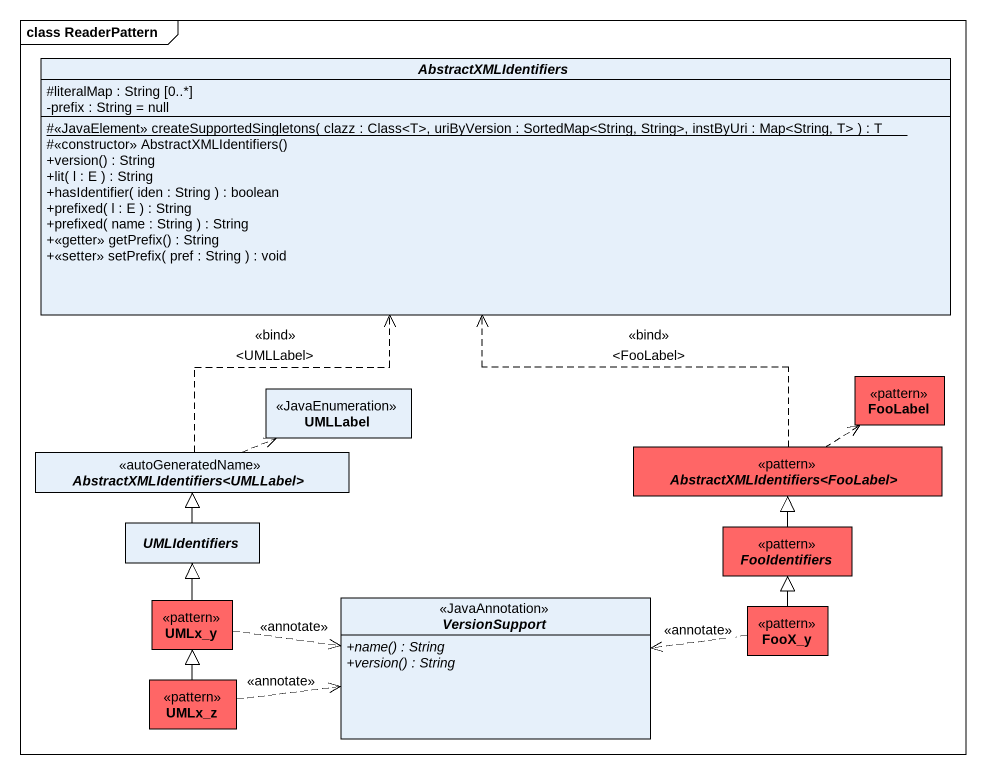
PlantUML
@startuml
mainframe class ReaderPattern
hide circle
hide empty members
skinparam classAttributeIconSize 0
abstract class AbstractXMLIdentifiers {
  #literalMap : String [0..*]
  -prefix : String = null
  {static} #<<JavaElement>> createSupportedSingletons( clazz : Class<T>, uriByVersion : SortedMap<String, String>, instByUri : Map<String, T> ) : T
  #<<constructor>> AbstractXMLIdentifiers()
  +version() : String
  +lit( l : E ) : String
  +hasIdentifier( iden : String ) : boolean
  +prefixed( l : E ) : String
  +prefixed( name : String ) : String
  +<<getter>> getPrefix() : String
  +<<setter>> setPrefix( pref : String ) : void
}
class UMLLabel <<JavaEnumeration>>
class FooLabel <<pattern>> #FF6666
abstract class "AbstractXMLIdentifiers<UMLLabel>" as AbstractXMLIdentifiers_2 <<autoGeneratedName>>
abstract class "AbstractXMLIdentifiers<FooLabel>" as AbstractXMLIdentifiers_3 <<pattern>> #FF6666
abstract class UMLIdentifiers
abstract class FooIdentifiers <<pattern>> #FF6666
class UMLx_y <<pattern>> #FF6666
interface VersionSupport <<JavaAnnotation>> {
  {abstract} +name() : String
  {abstract} +version() : String
}
class FooX_y <<pattern>> #FF6666
class UMLx_z <<pattern>> #FF6666
AbstractXMLIdentifiers_2 .up.> AbstractXMLIdentifiers : <<bind>>\n<UMLLabel>
AbstractXMLIdentifiers_2 .right.> UMLLabel
AbstractXMLIdentifiers_3 .up.> AbstractXMLIdentifiers : <<bind>>\n<FooLabel>
AbstractXMLIdentifiers_3 .up.> FooLabel
UMLIdentifiers -up-|> AbstractXMLIdentifiers_2
FooIdentifiers -up-|> AbstractXMLIdentifiers_3
UMLx_y -up-|> UMLIdentifiers
UMLx_y .right.> VersionSupport : <<annotate>>
FooX_y -up-|> FooIdentifiers
FooX_y .left.> VersionSupport : <<annotate>>
UMLx_z -up-|> UMLx_y
UMLx_z .right.> VersionSupport : <<annotate>>
@enduml
